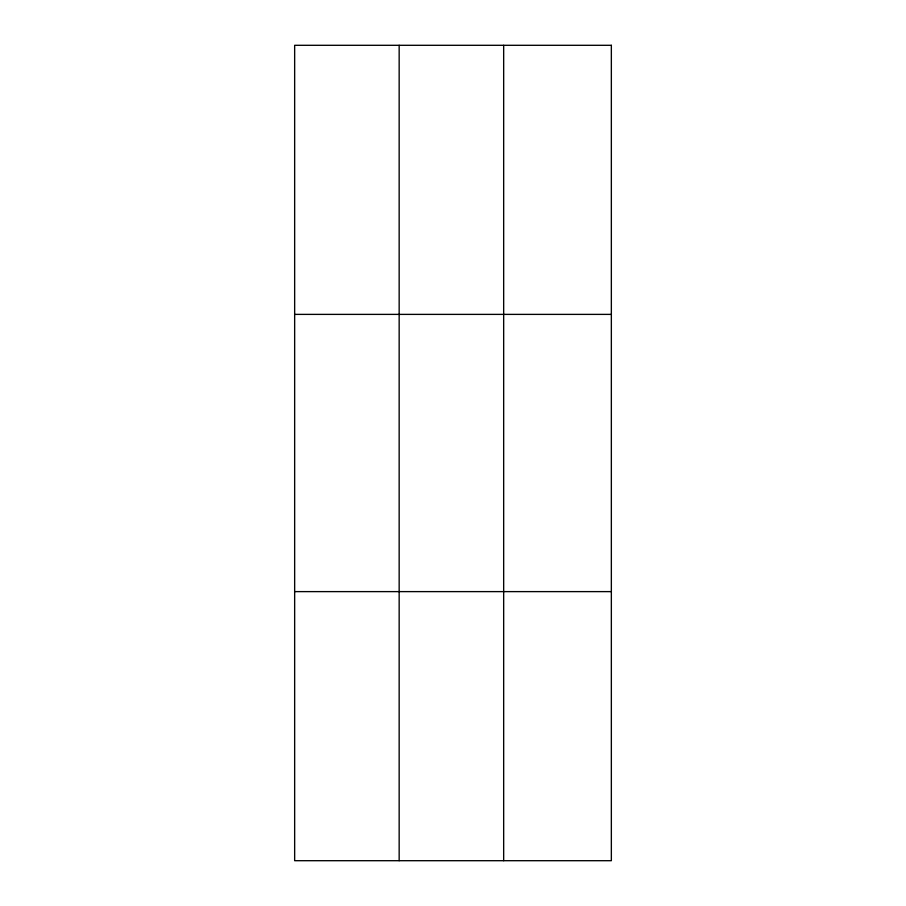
<?xml version="1.0" encoding="UTF-8"?>
<svg xmlns="http://www.w3.org/2000/svg" width="906" height="906" viewBox="0 0 906 906"><rect width="100%" height="100%" fill="white"/><g stroke="black" fill="none" stroke-linecap="round" stroke-linejoin="round"><path stroke-width="1.36" d="M399.161 860.7L399.161 45.3M503.668 860.7L503.668 45.3M294.654 314.382L611.346 314.382M294.654 591.618L611.346 591.618M611.346 45.3L611.346 860.7L294.654 860.7L294.654 45.3L611.346 45.3"/></g></svg>
